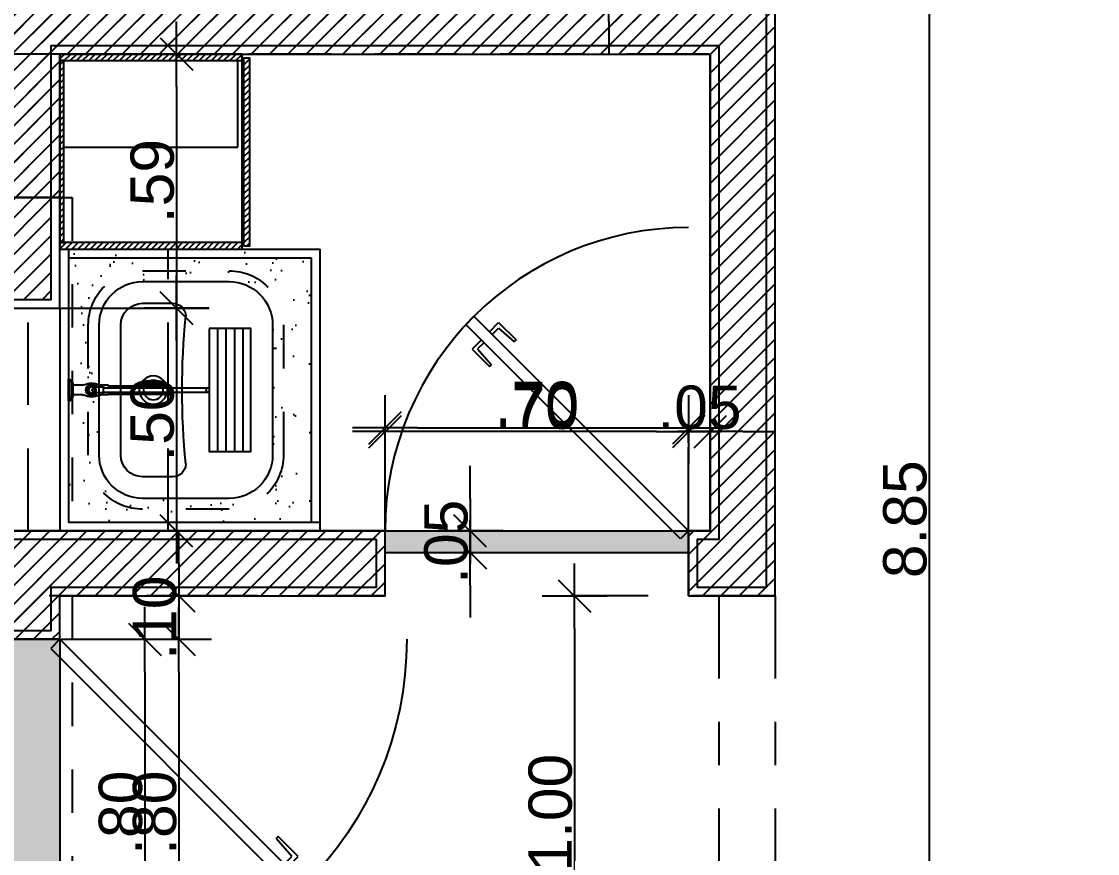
# Model space of a CAD drawing. Header units: millimetres. Extents: x 1999 to 2304, y 1614 to 1800.
# Drawn here: x 2036.395 to 2038.876, y 1632.665 to 1634.584 of the extents above; entities that cross this region are included whole.
import ezdxf

# ---------------------------------------------------------------- set-up
doc = ezdxf.new("R2010")
doc.units = ezdxf.units.MM
doc.header["$LTSCALE"] = 0.03
doc.header["$PDMODE"] = 34
for name, pattern in [('DASHDOT', [25.4, 12.7, -6.35, 0, -6.35]), ('HIDDEN', [9.525, 6.35, -3.175]), ('HIDDEN2', [0.1875, 0.125, -0.0625])]:
    doc.linetypes.add(name, pattern=pattern)
for name, color, linetype in [('BANCADAS', 5, 'Continuous'), ('Construir Tijolos', 160, 'Continuous'), ('COTA', 250, 'Continuous'), ('COTA Especificações', 250, 'Continuous'), ('Demolir', 193, 'HIDDEN2'), ('Especificações', 3, 'Continuous'), ('Esquadrias', 3, 'Continuous'), ('Layout', 6, 'Continuous'), ('LOUÇAS E METAIS', 5, 'Continuous'), ('Permanecer', 84, 'Continuous'), ('PL1', 1, 'Continuous'), ('PL250', 250, 'Continuous'), ('PL4', 4, 'Continuous'), ('Projeção', 250, 'HIDDEN')]:
    doc.layers.add(name, color=color, linetype=linetype)
doc.styles.get("Standard").update_dxf_attribs({"font": 'arial.ttf'})
doc.dimstyles.new('TICK01', dxfattribs={"dimscale": 0, "dimtxt": 2, "dimasz": 1.5, "dimexe": 0.18, "dimexo": 0.06, "dimgap": 0.09, "dimtad": 1, "dimzin": 4, "dimdsep": 46, "dimtxsty": 'Standard', "dimblk": 'TICK1', "dimcen": 0.09, "dimclrd": 256, "dimclre": 256, "dimclrt": 4, "dimaunit": 1, "dimadec": 0, "dimazin": 0, "dimtfac": 1, "dimtix": 1, "dimtmove": 2, "dimatfit": 3, "dimldrblk": 'TICK1', "dimfxl": 1, "dimtolj": 1, "dimtzin": 12, "dimarcsym": 0})
pattern_1 = [(45, (0, 0), (-0.02121320344, 0.02121320344), [])]
pattern_2 = [(45, (2036.695704, 1634.499123), (-0.00707107, 0.00707107), [])]
pattern_3 = [(0, (0, 0), (0, 6.985), [5.08, -1.905]), (90, (0, 0), (-6.985, 4e-16), [5.08, -1.905])]

# ---------------------------------------------------------------- blocks, each defined once
blk = doc.blocks.new('PORTA80D')
at = {"layer": 'Esquadrias'}
for p, q in [((-0.5869, 0.5445), (-0.5657, 0.5657)), ((-0.5657, 0.5657), (0, 0)), ((-0.5251, 0.5251), (-0.5008, 0.5494)), ((-0.5008, 0.5494), (-0.4548, 0.5034)), ((-0.0212, -0.0212), (-0.5869, 0.5445)), ((-0.518, 0.518), (-0.5012, 0.5348)), ((-0.5012, 0.5348), (-0.4594, 0.4987)), ((-0.5463, 0.5039), (-0.5706, 0.4796)), ((-0.5392, 0.4968), (-0.556, 0.48)), ((-0.4548, 0.5034), (-0.4594, 0.4987)), ((-0.5706, 0.4796), (-0.5246, 0.4336)), ((-0.556, 0.48), (-0.5199, 0.4382)), ((-0.5246, 0.4336), (-0.5199, 0.4382)), ((0, 0), (-0.0212, -0.0212))]:
    blk.add_line(p, q, dxfattribs=at)
at = {"layer": 'Esquadrias', "color": 250}
blk.add_arc((0, 0), 0.8, 90, 180, dxfattribs=at)
blk = doc.blocks.new('TANQUE TRAMONTINA')
at = {"layer": 'BANCADAS'}
for p, q in [((2221.1813, 1257.807), (2220.8813, 1257.807)), ((2220.8313, 1257.757), (2220.8313, 1257.687)), ((2221.2313, 1257.687), (2221.2313, 1257.757)), ((2220.8894, 1257.5841), (2221.1732, 1257.5841)), ((2220.8894, 1257.5646), (2221.1732, 1257.5646)), ((2220.8894, 1257.5451), (2221.1732, 1257.5451)), ((2220.8894, 1257.5256), (2221.1732, 1257.5256))]:
    blk.add_line(p, q, dxfattribs=at)
blk.add_lwpolyline([(2220.8813, 1257.457), (2221.1813, 1257.457, 0.414214), (2221.2813, 1257.557), (2221.2813, 1257.757, 0.414214), (2221.1813, 1257.857), (2220.8813, 1257.857, 0.414214), (2220.7813, 1257.757), (2220.7813, 1257.557, 0.414214)], format="xyb", close=True, dxfattribs=at)
blk.add_lwpolyline([(2220.8894, 1257.6035), (2221.1732, 1257.6035), (2221.1732, 1257.507), (2220.8894, 1257.507)], close=True, dxfattribs=at)
for radius in [0.0325, 0.0225]:
    blk.add_circle((2221.0313, 1257.732), radius, dxfattribs=at)
for centre, radius, start, end in [((2220.8813, 1257.757), 0.05, 90, 180), ((2221.1813, 1257.757), 0.05, 360, 90), ((2220.8613, 1257.687), 0.03, 180, 270), ((2221.2013, 1257.687), 0.03, 270, 360), ((2221.0313, 1255.9833), 1.6823, 84.2002, 95.7998)]:
    blk.add_arc(centre, radius, start, end, dxfattribs=at)
at = {"layer": 'Layout', "color": 250, "linetype": 'HIDDEN', "ltscale": 0.1}
blk.add_lwpolyline([(2220.8813, 1257.432), (2221.1813, 1257.432, 0.414214), (2221.3063, 1257.557), (2221.3063, 1257.757, 0.414214), (2221.1813, 1257.882), (2220.8813, 1257.882, 0.414214), (2220.7563, 1257.757), (2220.7563, 1257.557, 0.414214)], format="xyb", close=True, dxfattribs=at)
blk = doc.blocks.new('t')
at = {"layer": 'LOUÇAS E METAIS'}
for p, q in [((486.9, -47.3), (247.2, -47.3)), ((476.1, -42.5), (340.1, -42.5)), ((476.1, -41), (476.1, -47.3)), ((476.1, -41), (494, -41)), ((487.9, -45.3), (486.9, -45.3)), ((487.9, -45.3), (506.4, -45.3)), ((515.1, -52), (499.9, -36.8)), ((536.2, -41), (558.1, -41)), ((558.1, -36.5), (558.1, -67.5)), ((559.1, -35.5), (560.1, -35.5)), ((565.1, -27), (560.1, -34)), ((560.1, -70), (560.1, -34)), ((560.1, -70), (560.1, -34)), ((560.1, -70), (560.1, -34)), ((560.1, -69.3), (560.1, -34.8)), ((560.1, -35.5), (560.1, -68.5)), ((560.1, -36.2), (560.1, -67.9)), ((560.1, -66), (560.1, -38)), ((560.1, -61.8), (560.1, -42.3)), ((565.1, -77), (565.1, -27)), ((568.1, -27), (565.1, -27)), ((568.1, -77), (568.1, -27)), ((486.9, -56.8), (247.2, -56.8)), ((476.1, -61.5), (340.1, -61.5)), ((476.1, -56.8), (476.1, -63)), ((476.1, -63), (494, -63)), ((487.9, -58.8), (486.9, -58.8)), ((486.9, -58.8), (486.9, -58.8)), ((487.9, -58.8), (506.4, -58.8)), ((499.9, -67.3), (515.1, -52)), ((536.2, -63), (558.1, -63)), ((559.1, -68.5), (560.1, -68.5)), ((565.1, -77), (560.1, -70)), ((568.1, -77), (565.1, -77))]:
    blk.add_line(p, q, dxfattribs=at)
for radius in [11, 9.11, 7.11]:
    blk.add_circle((515.1, -52), radius, dxfattribs=at)
for centre, radius, start, end in [((340.1, -52), 12, 52.3415, 156.682), ((340.1, -52), 9.5, 90, 150), ((494, -31), 10, 270, 292.5105), ((515.1, -73.3), 37.3, 62.3826, 117.6174), ((515.1, -52), 13, 211.2807, 148.7193), ((536.2, -31), 10, 247.4895, 270), ((559.1, -36.5), 1, 90, 180), ((340.1, -52), 12, 203.318, 307.6585), ((340.1, -52), 9.5, 210, 270), ((494, -73), 10, 67.4895, 90), ((515.1, -30.8), 37.3, 242.3826, 297.6174), ((536.2, -73), 10, 90, 112.5105), ((559.1, -67.5), 1, 180, 270)]:
    blk.add_arc(centre, radius, start, end, dxfattribs=at)
blk.add_ellipse((247.2, -52), major_axis=(0, -4.75), ratio=0.866025, dxfattribs=at)
for major_axis, ratio, start_param, end_param in [((0, 6.75), 0.145907, 2.351393, 7.073385), ((0, -4.75), 0.103175, 0, 3.141593)]:
    blk.add_ellipse((486.9, -52), major_axis=major_axis, ratio=ratio, start_param=start_param, end_param=end_param, dxfattribs=at)
blk = doc.blocks.new('PORTA70E')
at = {"layer": 'Esquadrias'}
for p, q in [((-0.5135, 0.4764), (-0.495, 0.495)), ((-0.0186, -0.0186), (-0.5135, 0.4764)), ((-0.495, 0.495), (0, 0)), ((-0.4594, 0.4594), (-0.4382, 0.4807)), ((-0.4382, 0.4807), (-0.3979, 0.4404)), ((-0.4533, 0.4533), (-0.4385, 0.468)), ((-0.4385, 0.468), (-0.402, 0.4364)), ((-0.478, 0.4409), (-0.4993, 0.4196)), ((-0.4718, 0.4347), (-0.4865, 0.42)), ((-0.3979, 0.4404), (-0.402, 0.4364)), ((-0.4993, 0.4196), (-0.459, 0.3794)), ((-0.4865, 0.42), (-0.4549, 0.3834)), ((-0.459, 0.3794), (-0.4549, 0.3834)), ((0, 0), (-0.0186, -0.0186))]:
    blk.add_line(p, q, dxfattribs=at)
at = {"layer": 'Esquadrias', "color": 250}
blk.add_arc((0, 0), 0.7, 90, 180, dxfattribs=at)
blk = doc.blocks.new('TICK1')
for p, q in [((0, 1), (0, -1)), ((0.5, 0.5), (-0.5, -0.5)), ((-1, 0), (1, 0))]:
    blk.add_line(p, q)
blk = doc.blocks.new('*D228')
at = {"layer": 'COTA', "linetype": 'HIDDEN', "lineweight": -2}
for p, q in [((2038.1331, 1634.7624), (2038.1331, 1635.1502)), ((2039.3331, 1634.0164), (2039.3331, 1635.1502))]:
    blk.add_line(p, q, dxfattribs=at)
at = {"layer": 'COTA', "lineweight": -2}
blk.add_line((2038.2081, 1635.1412), (2039.2581, 1635.1412), dxfattribs=at)
at = {"layer": 'DEFPOINTS', "color": 0}
for p in [(2039.3331, 1635.1412), (2038.1331, 1634.7594), (2039.3331, 1634.0134)]:
    blk.add_point(p, dxfattribs=at)
at = {"layer": 'COTA', "lineweight": -2, "xscale": 0.07499999993790162, "yscale": 0.07499999993790162, "zscale": 0.07499999993790162, "rotation": 180}
blk.add_blockref('TICK1', (2038.1331, 1635.1412), dxfattribs=at)
at = {"layer": 'COTA', "lineweight": -2, "xscale": 0.07499999993790162, "yscale": 0.07499999993790162, "zscale": 0.07499999993790162}
blk.add_blockref('TICK1', (2039.3331, 1635.1412), dxfattribs=at)
at = {"layer": 'COTA', "color": 4, "insert": (2038.7331, 1635.1968), "char_height": 0.1, "attachment_point": 5}
blk.add_mtext('\\A1;1.20', dxfattribs=at)
blk = doc.blocks.new('*D277')
at = {"layer": 'COTA', "lineweight": -2}
for p, q in [((2035.5453, 1634.7344), (2035.5453, 1634.8094)), ((2035.5453, 1634.6594), (2035.5453, 1634.5094)), ((2035.5453, 1634.4344), (2035.5453, 1634.3594))]:
    blk.add_line(p, q, dxfattribs=at)
at = {"layer": 'COTA', "linetype": 'HIDDEN', "lineweight": -2}
for p, q in [((2038.0001, 1634.6594), (2035.5363, 1634.6594)), ((2037.9801, 1634.5094), (2035.5363, 1634.5094))]:
    blk.add_line(p, q, dxfattribs=at)
at = {"layer": 'DEFPOINTS', "color": 0}
for p in [(2038.0031, 1634.6594), (2035.5453, 1634.5094), (2037.9831, 1634.5094)]:
    blk.add_point(p, dxfattribs=at)
at = {"layer": 'COTA', "lineweight": -2, "xscale": 0.07499999993790162, "yscale": 0.07499999993790162, "zscale": 0.07499999993790162}
for p, rotation in [((2035.5453, 1634.6594), 270), ((2035.5453, 1634.5094), 90)]:
    blk.add_blockref('TICK1', p, dxfattribs=dict(at, rotation=rotation))
at = {"layer": 'COTA', "color": 4, "insert": (2035.4897, 1634.5844), "char_height": 0.1, "attachment_point": 5, "rotation": 90}
blk.add_mtext('\\A1;.15', dxfattribs=at)
blk = doc.blocks.new('*D278')
at = {"layer": 'COTA', "linetype": 'HIDDEN', "lineweight": -2}
for p, q in [((2037.9801, 1634.5094), (2035.5363, 1634.5094)), ((2037.2301, 1633.4094), (2035.5363, 1633.4094))]:
    blk.add_line(p, q, dxfattribs=at)
at = {"layer": 'COTA', "lineweight": -2}
blk.add_line((2035.5453, 1634.4344), (2035.5453, 1633.4844), dxfattribs=at)
at = {"layer": 'DEFPOINTS', "color": 0}
for p in [(2037.9831, 1634.5094), (2035.5453, 1633.4094), (2037.2331, 1633.4094)]:
    blk.add_point(p, dxfattribs=at)
at = {"layer": 'COTA', "lineweight": -2, "xscale": 0.07499999993790162, "yscale": 0.07499999993790162, "zscale": 0.07499999993790162}
for p, rotation in [((2035.5453, 1634.5094), 90), ((2035.5453, 1633.4094), 270)]:
    blk.add_blockref('TICK1', p, dxfattribs=dict(at, rotation=rotation))
at = {"layer": 'COTA', "color": 4, "insert": (2035.4897, 1633.9594), "char_height": 0.1, "attachment_point": 5, "rotation": 90}
blk.add_mtext('\\A1;1.10', dxfattribs=at)
blk = doc.blocks.new('*D279')
at = {"layer": 'COTA', "lineweight": -2}
for p, q in [((2035.5453, 1633.4844), (2035.5453, 1633.5594)), ((2035.5453, 1633.4094), (2035.5453, 1633.2594)), ((2035.5453, 1633.1844), (2035.5453, 1633.1094))]:
    blk.add_line(p, q, dxfattribs=at)
at = {"layer": 'COTA', "linetype": 'HIDDEN', "lineweight": -2}
for p, q in [((2037.2301, 1633.4094), (2035.5363, 1633.4094)), ((2037.2301, 1633.2594), (2035.5363, 1633.2594))]:
    blk.add_line(p, q, dxfattribs=at)
at = {"layer": 'DEFPOINTS', "color": 0}
for p in [(2037.2331, 1633.4094), (2035.5453, 1633.2594), (2037.2331, 1633.2594)]:
    blk.add_point(p, dxfattribs=at)
at = {"layer": 'COTA', "lineweight": -2, "xscale": 0.07499999993790162, "yscale": 0.07499999993790162, "zscale": 0.07499999993790162}
for p, rotation in [((2035.5453, 1633.4094), 270), ((2035.5453, 1633.2594), 90)]:
    blk.add_blockref('TICK1', p, dxfattribs=dict(at, rotation=rotation))
at = {"layer": 'COTA', "color": 4, "insert": (2035.4897, 1633.3344), "char_height": 0.1, "attachment_point": 5, "rotation": 90}
blk.add_mtext('\\A1;.15', dxfattribs=at)
blk = doc.blocks.new('*D280')
at = {"layer": 'COTA', "linetype": 'HIDDEN', "lineweight": -2}
for p, q in [((2037.2301, 1633.2594), (2035.5363, 1633.2594)), ((2038.1301, 1632.2594), (2035.5363, 1632.2594))]:
    blk.add_line(p, q, dxfattribs=at)
at = {"layer": 'COTA', "lineweight": -2}
blk.add_line((2035.5453, 1633.1844), (2035.5453, 1632.3344), dxfattribs=at)
at = {"layer": 'DEFPOINTS', "color": 0}
for p in [(2037.2331, 1633.2594), (2035.5453, 1632.2594), (2038.1331, 1632.2594)]:
    blk.add_point(p, dxfattribs=at)
at = {"layer": 'COTA', "lineweight": -2, "xscale": 0.07499999993790162, "yscale": 0.07499999993790162, "zscale": 0.07499999993790162}
for p, rotation in [((2035.5453, 1633.2594), 90), ((2035.5453, 1632.2594), 270)]:
    blk.add_blockref('TICK1', p, dxfattribs=dict(at, rotation=rotation))
at = {"layer": 'COTA', "color": 4, "insert": (2035.4897, 1632.7594), "char_height": 0.1, "attachment_point": 5, "rotation": 90}
blk.add_mtext('\\A1;1.00', dxfattribs=at)
blk = doc.blocks.new('*D311')
at = {"layer": 'COTA', "linetype": 'HIDDEN', "lineweight": -2}
for p, q in [((2039.1801, 1637.8634), (2038.479, 1637.8634)), ((2039.3301, 1629.0094), (2038.479, 1629.0094))]:
    blk.add_line(p, q, dxfattribs=at)
at = {"layer": 'COTA', "lineweight": -2}
blk.add_line((2038.488, 1637.7884), (2038.488, 1629.0844), dxfattribs=at)
at = {"layer": 'DEFPOINTS', "color": 0}
for p in [(2039.1831, 1637.8634), (2038.488, 1629.0094), (2039.3331, 1629.0094)]:
    blk.add_point(p, dxfattribs=at)
at = {"layer": 'COTA', "lineweight": -2, "xscale": 0.07499999993790162, "yscale": 0.07499999993790162, "zscale": 0.07499999993790162}
for p, rotation in [((2038.488, 1637.8634), 90), ((2038.488, 1629.0094), 270)]:
    blk.add_blockref('TICK1', p, dxfattribs=dict(at, rotation=rotation))
at = {"layer": 'COTA', "color": 4, "insert": (2038.4324, 1633.4364), "char_height": 0.1, "attachment_point": 5, "rotation": 90}
blk.add_mtext('\\A1;8.85', dxfattribs=at)
blk = doc.blocks.new('*D339')
at = {"layer": 'COTA', "lineweight": -2}
for p, q in [((2037.7488, 1634.8344), (2037.7488, 1634.9094)), ((2037.7488, 1634.6594), (2037.7488, 1634.7594)), ((2037.7488, 1634.5844), (2037.7488, 1634.5094))]:
    blk.add_line(p, q, dxfattribs=at)
at = {"layer": 'COTA', "linetype": 'HIDDEN', "lineweight": -2}
for p, q in [((2038.0001, 1634.7594), (2037.7398, 1634.7594)), ((2038.0001, 1634.6594), (2037.7398, 1634.6594))]:
    blk.add_line(p, q, dxfattribs=at)
at = {"layer": 'DEFPOINTS', "color": 0}
for p in [(2037.7488, 1634.7594), (2038.0031, 1634.7594), (2038.0031, 1634.6594)]:
    blk.add_point(p, dxfattribs=at)
at = {"layer": 'COTA', "lineweight": -2, "xscale": 0.07499999993790162, "yscale": 0.07499999993790162, "zscale": 0.07499999993790162}
for p, rotation in [((2037.7488, 1634.7594), 270), ((2037.7488, 1634.6594), 90)]:
    blk.add_blockref('TICK1', p, dxfattribs=dict(at, rotation=rotation))
at = {"layer": 'COTA', "color": 4, "insert": (2037.6933, 1634.7094), "char_height": 0.1, "attachment_point": 5, "rotation": 90}
blk.add_mtext('\\A1;.10', dxfattribs=at)
blk = doc.blocks.new('*D341')
at = {"layer": 'COTA', "linetype": 'HIDDEN', "lineweight": -2}
for p, q in [((2038.1301, 1633.2594), (2037.6611, 1633.2594)), ((2038.1301, 1632.2594), (2037.6611, 1632.2594))]:
    blk.add_line(p, q, dxfattribs=at)
at = {"layer": 'COTA', "lineweight": -2}
blk.add_line((2037.6701, 1633.1844), (2037.6701, 1632.3344), dxfattribs=at)
at = {"layer": 'DEFPOINTS', "color": 0}
for p in [(2038.1331, 1633.2594), (2037.6701, 1632.2594), (2038.1331, 1632.2594)]:
    blk.add_point(p, dxfattribs=at)
at = {"layer": 'COTA', "lineweight": -2, "xscale": 0.07499999993790162, "yscale": 0.07499999993790162, "zscale": 0.07499999993790162}
for p, rotation in [((2037.6701, 1633.2594), 90), ((2037.6701, 1632.2594), 270)]:
    blk.add_blockref('TICK1', p, dxfattribs=dict(at, rotation=rotation))
at = {"layer": 'COTA', "color": 4, "insert": (2037.6145, 1632.7594), "char_height": 0.1, "attachment_point": 5, "rotation": 90}
blk.add_mtext('\\A1;1.00', dxfattribs=at)
blk = doc.blocks.new('*D352')
at = {"layer": 'COTA', "linetype": 'HIDDEN', "lineweight": -2}
for p, q in [((2036.4861, 1634.5094), (2036.7611, 1634.5094)), ((2036.4861, 1633.9234), (2036.7611, 1633.9234))]:
    blk.add_line(p, q, dxfattribs=at)
at = {"layer": 'COTA', "lineweight": -2}
blk.add_line((2036.7521, 1634.4344), (2036.7521, 1633.9984), dxfattribs=at)
at = {"layer": 'DEFPOINTS', "color": 0}
for p in [(2036.4831, 1634.5094), (2036.4831, 1633.9234), (2036.7521, 1633.9234)]:
    blk.add_point(p, dxfattribs=at)
at = {"layer": 'COTA', "lineweight": -2, "xscale": 0.07499999993790162, "yscale": 0.07499999993790162, "zscale": 0.07499999993790162}
for p, rotation in [((2036.7521, 1634.5094), 90), ((2036.7521, 1633.9234), 270)]:
    blk.add_blockref('TICK1', p, dxfattribs=dict(at, rotation=rotation))
at = {"layer": 'COTA', "color": 4, "insert": (2036.6966, 1634.2164), "char_height": 0.1, "attachment_point": 5, "rotation": 90}
blk.add_mtext('\\A1;.59', dxfattribs=at)
blk = doc.blocks.new('*D353')
at = {"layer": 'COTA', "linetype": 'HIDDEN', "lineweight": -2}
for p, q in [((2036.4861, 1633.9234), (2036.7611, 1633.9234)), ((2036.4861, 1633.4094), (2036.7611, 1633.4094))]:
    blk.add_line(p, q, dxfattribs=at)
at = {"layer": 'COTA', "lineweight": -2}
blk.add_line((2036.7521, 1633.8484), (2036.7521, 1633.4844), dxfattribs=at)
at = {"layer": 'DEFPOINTS', "color": 0}
for p in [(2036.4831, 1633.9234), (2036.4831, 1633.4094), (2036.7521, 1633.4094)]:
    blk.add_point(p, dxfattribs=at)
at = {"layer": 'COTA', "lineweight": -2, "xscale": 0.07499999993790162, "yscale": 0.07499999993790162, "zscale": 0.07499999993790162}
for p, rotation in [((2036.7521, 1633.9234), 90), ((2036.7521, 1633.4094), 270)]:
    blk.add_blockref('TICK1', p, dxfattribs=dict(at, rotation=rotation))
at = {"layer": 'COTA', "color": 4, "insert": (2036.6966, 1633.6664), "char_height": 0.1, "attachment_point": 5, "rotation": 90}
blk.add_mtext('\\A1;.50', dxfattribs=at)
blk = doc.blocks.new('*D354')
at = {"layer": 'COTA', "lineweight": -2}
for p, q in [((2036.7576, 1633.3344), (2036.7576, 1633.4094)), ((2036.7576, 1633.2594), (2036.7576, 1633.1594)), ((2036.7576, 1633.0844), (2036.7576, 1633.0094))]:
    blk.add_line(p, q, dxfattribs=at)
at = {"layer": 'COTA', "linetype": 'HIDDEN', "lineweight": -2}
for p, q in [((2036.4861, 1633.2594), (2036.7666, 1633.2594)), ((2036.4861, 1633.1594), (2036.7666, 1633.1594))]:
    blk.add_line(p, q, dxfattribs=at)
at = {"layer": 'DEFPOINTS', "color": 0}
for p in [(2036.4831, 1633.2594), (2036.4831, 1633.1594), (2036.7576, 1633.1594)]:
    blk.add_point(p, dxfattribs=at)
at = {"layer": 'COTA', "lineweight": -2, "xscale": 0.07499999993790162, "yscale": 0.07499999993790162, "zscale": 0.07499999993790162}
for p, rotation in [((2036.7576, 1633.2594), 270), ((2036.7576, 1633.1594), 90)]:
    blk.add_blockref('TICK1', p, dxfattribs=dict(at, rotation=rotation))
at = {"layer": 'COTA', "color": 4, "insert": (2036.702, 1633.2094), "char_height": 0.1, "attachment_point": 5, "rotation": 90}
blk.add_mtext('\\A1;.10', dxfattribs=at)
blk = doc.blocks.new('*D355')
at = {"layer": 'COTA', "linetype": 'HIDDEN', "lineweight": -2}
for p, q in [((2036.4861, 1633.1594), (2036.7666, 1633.1594)), ((2036.4861, 1632.3594), (2036.7666, 1632.3594))]:
    blk.add_line(p, q, dxfattribs=at)
at = {"layer": 'COTA', "lineweight": -2}
blk.add_line((2036.7576, 1633.0844), (2036.7576, 1632.4344), dxfattribs=at)
at = {"layer": 'DEFPOINTS', "color": 0}
for p in [(2036.4831, 1633.1594), (2036.4831, 1632.3594), (2036.7576, 1632.3594)]:
    blk.add_point(p, dxfattribs=at)
at = {"layer": 'COTA', "lineweight": -2, "xscale": 0.07499999993790162, "yscale": 0.07499999993790162, "zscale": 0.07499999993790162}
for p, rotation in [((2036.7576, 1633.1594), 90), ((2036.7576, 1632.3594), 270)]:
    blk.add_blockref('TICK1', p, dxfattribs=dict(at, rotation=rotation))
at = {"layer": 'COTA', "color": 4, "insert": (2036.702, 1632.7594), "char_height": 0.1, "attachment_point": 5, "rotation": 90}
blk.add_mtext('\\A1;.80', dxfattribs=at)
blk = doc.blocks.new('*D364')
at = {"layer": 'COTA', "linetype": 'HIDDEN', "lineweight": -2}
for p, q in [((2037.9331, 1633.4124), (2037.9331, 1633.6475)), ((2037.9831, 1633.4124), (2037.9831, 1633.6475))]:
    blk.add_line(p, q, dxfattribs=at)
at = {"layer": 'COTA', "lineweight": -2}
for p, q in [((2037.8581, 1633.6385), (2037.7831, 1633.6385)), ((2037.9831, 1633.6385), (2037.9331, 1633.6385)), ((2038.0581, 1633.6385), (2038.1331, 1633.6385))]:
    blk.add_line(p, q, dxfattribs=at)
at = {"layer": 'DEFPOINTS', "color": 0}
for p in [(2037.9331, 1633.6385), (2037.9331, 1633.4094), (2037.9831, 1633.4094)]:
    blk.add_point(p, dxfattribs=at)
at = {"layer": 'COTA', "lineweight": -2, "xscale": 0.07499999993790162, "yscale": 0.07499999993790162, "zscale": 0.07499999993790162}
blk.add_blockref('TICK1', (2037.9331, 1633.6385), dxfattribs=at)
at = {"layer": 'COTA', "lineweight": -2, "xscale": 0.07499999993790162, "yscale": 0.07499999993790162, "zscale": 0.07499999993790162, "rotation": 180}
blk.add_blockref('TICK1', (2037.9831, 1633.6385), dxfattribs=at)
at = {"layer": 'COTA', "color": 4, "insert": (2037.9581, 1633.694), "char_height": 0.1, "attachment_point": 5}
blk.add_mtext('\\A1;.05', dxfattribs=at)
blk = doc.blocks.new('*D365')
at = {"layer": 'COTA', "linetype": 'HIDDEN', "lineweight": -2}
for p, q in [((2037.2331, 1633.4124), (2037.2331, 1633.6475)), ((2037.9331, 1633.4124), (2037.9331, 1633.6475))]:
    blk.add_line(p, q, dxfattribs=at)
at = {"layer": 'COTA', "lineweight": -2}
blk.add_line((2037.8581, 1633.6385), (2037.3081, 1633.6385), dxfattribs=at)
at = {"layer": 'DEFPOINTS', "color": 0}
for p in [(2037.2331, 1633.6385), (2037.2331, 1633.4094), (2037.9331, 1633.4094)]:
    blk.add_point(p, dxfattribs=at)
at = {"layer": 'COTA', "lineweight": -2, "xscale": 0.07499999993790162, "yscale": 0.07499999993790162, "zscale": 0.07499999993790162, "rotation": 180}
blk.add_blockref('TICK1', (2037.2331, 1633.6385), dxfattribs=at)
at = {"layer": 'COTA', "lineweight": -2, "xscale": 0.07499999993790162, "yscale": 0.07499999993790162, "zscale": 0.07499999993790162}
blk.add_blockref('TICK1', (2037.9331, 1633.6385), dxfattribs=at)
at = {"layer": 'COTA', "color": 4, "insert": (2037.5831, 1633.694), "char_height": 0.1, "attachment_point": 5}
blk.add_mtext('\\A1;.70', dxfattribs=at)
blk = doc.blocks.new('*D520')
at = {"layer": 'COTA Especificações', "linetype": 'HIDDEN', "lineweight": -2, "ltscale": 0.2}
for p, q in [((2037.2331, 1633.4124), (2037.2331, 1633.6563)), ((2037.9331, 1633.4124), (2037.9331, 1633.6563))]:
    blk.add_line(p, q, dxfattribs=at)
at = {"layer": 'COTA Especificações', "lineweight": -2, "ltscale": 0.2}
blk.add_line((2037.3081, 1633.6473), (2037.8581, 1633.6473), dxfattribs=at)
at = {"layer": 'DEFPOINTS', "color": 0, "ltscale": 0.2}
for p in [(2037.9331, 1633.6473), (2037.2331, 1633.4094), (2037.9331, 1633.4094)]:
    blk.add_point(p, dxfattribs=at)
at = {"layer": 'COTA Especificações', "lineweight": -2, "ltscale": 0.2, "xscale": 0.07499999993790162, "yscale": 0.07499999993790162, "zscale": 0.07499999993790162, "rotation": 180}
blk.add_blockref('TICK1', (2037.2331, 1633.6473), dxfattribs=at)
at = {"layer": 'COTA Especificações', "lineweight": -2, "ltscale": 0.2, "xscale": 0.07499999993790162, "yscale": 0.07499999993790162, "zscale": 0.07499999993790162}
blk.add_blockref('TICK1', (2037.9331, 1633.6473), dxfattribs=at)
at = {"layer": 'COTA Especificações', "color": 4, "ltscale": 0.2, "insert": (2037.5831, 1633.7029), "char_height": 0.1, "attachment_point": 5}
blk.add_mtext('\\A1;.70', dxfattribs=at)
blk = doc.blocks.new('*D521')
at = {"layer": 'COTA Especificações', "lineweight": -2, "ltscale": 0.2}
for p, q in [((2037.4295, 1633.4844), (2037.4295, 1633.5594)), ((2037.4295, 1633.4094), (2037.4295, 1633.3594)), ((2037.4295, 1633.2844), (2037.4295, 1633.2094))]:
    blk.add_line(p, q, dxfattribs=at)
at = {"layer": 'COTA Especificações', "linetype": 'HIDDEN', "lineweight": -2, "ltscale": 0.2}
for p, q in [((2037.2361, 1633.4094), (2037.4385, 1633.4094)), ((2037.2361, 1633.3594), (2037.4385, 1633.3594))]:
    blk.add_line(p, q, dxfattribs=at)
at = {"layer": 'DEFPOINTS', "color": 0, "ltscale": 0.2}
for p in [(2037.2331, 1633.4094), (2037.2331, 1633.3594), (2037.4295, 1633.3594)]:
    blk.add_point(p, dxfattribs=at)
at = {"layer": 'COTA Especificações', "lineweight": -2, "ltscale": 0.2, "xscale": 0.07499999993790162, "yscale": 0.07499999993790162, "zscale": 0.07499999993790162}
for p, rotation in [((2037.4295, 1633.4094), 270), ((2037.4295, 1633.3594), 90)]:
    blk.add_blockref('TICK1', p, dxfattribs=dict(at, rotation=rotation))
at = {"layer": 'COTA Especificações', "color": 4, "ltscale": 0.2, "insert": (2037.374, 1633.3844), "char_height": 0.1, "attachment_point": 5, "rotation": 90}
blk.add_mtext('\\A1;.05', dxfattribs=at)
blk = doc.blocks.new('*D527')
at = {"layer": 'COTA Especificações', "linetype": 'HIDDEN', "lineweight": -2, "ltscale": 0.2}
for p, q in [((2036.4861, 1633.1594), (2036.6879, 1633.1594)), ((2036.4861, 1632.3594), (2036.6879, 1632.3594))]:
    blk.add_line(p, q, dxfattribs=at)
at = {"layer": 'COTA Especificações', "lineweight": -2, "ltscale": 0.2}
blk.add_line((2036.6789, 1633.0844), (2036.6789, 1632.4344), dxfattribs=at)
at = {"layer": 'DEFPOINTS', "color": 0, "ltscale": 0.2}
for p in [(2036.4831, 1633.1594), (2036.4831, 1632.3594), (2036.6789, 1632.3594)]:
    blk.add_point(p, dxfattribs=at)
at = {"layer": 'COTA Especificações', "lineweight": -2, "ltscale": 0.2, "xscale": 0.07499999993790162, "yscale": 0.07499999993790162, "zscale": 0.07499999993790162}
for p, rotation in [((2036.6789, 1633.1594), 90), ((2036.6789, 1632.3594), 270)]:
    blk.add_blockref('TICK1', p, dxfattribs=dict(at, rotation=rotation))
at = {"layer": 'COTA Especificações', "color": 4, "ltscale": 0.2, "insert": (2036.6234, 1632.7594), "char_height": 0.1, "attachment_point": 5, "rotation": 90}
blk.add_mtext('\\A1;.80', dxfattribs=at)

msp = doc.modelspace()

# ---------------------------------------------------------------- hatches: boundary and pattern name
at = {"layer": 'BANCADAS'}
h = msp.add_hatch(dxfattribs=at)
h.set_pattern_fill('AR-SAND', color=251, scale=0.002, angle=270)
h.paths.add_polyline_path([(2037.0631, 1634.0394), (2036.7331, 1634.0394), (2036.7331, 1633.9844), (2036.8736, 1633.9844, -0.414214), (2036.9736, 1633.8844), (2036.9736, 1633.5844, -0.414214), (2036.8736, 1633.4844), (2036.7331, 1633.4844), (2036.7331, 1633.4294), (2037.0631, 1633.4294)])
h.paths.add_polyline_path([(2037.0831, 1634.0594), (2036.7331, 1634.0594), (2036.7331, 1634.0394), (2037.0631, 1634.0394)])
h.paths.add_polyline_path([(2036.7331, 1634.0394), (2036.5031, 1634.0394), (2036.5031, 1633.4294), (2036.7331, 1633.4294), (2036.7331, 1633.4844), (2036.6736, 1633.4844, -0.414214), (2036.5736, 1633.5844), (2036.5736, 1633.8844, -0.414214), (2036.6736, 1633.9844), (2036.7331, 1633.9844)])
h.paths.add_polyline_path([(2036.7331, 1634.0594), (2036.5031, 1634.0594), (2036.5031, 1634.0394), (2036.7331, 1634.0394)])
at = {"layer": 'Construir Tijolos'}
h = msp.add_hatch(dxfattribs=at)
h.set_pattern_fill('_USER', color=256, scale=0.03, angle=45, pattern_type=0)
h.set_pattern_definition(pattern_1)
h.paths.add_polyline_path([(2036.3061, 1638.7434), (2036.4831, 1638.7434), (2036.4831, 1641.8434), (2036.9581, 1641.8434), (2036.9581, 1641.9734), (2036.3061, 1641.9734)])
h.paths.add_polyline_path([(2036.4831, 1637.8634), (2038.0031, 1637.8634), (2038.0031, 1637.7114), (2038.1331, 1637.7114), (2038.1331, 1637.8634), (2038.2831, 1637.8634), (2038.2831, 1637.9934), (2036.4831, 1637.9934)])
h.paths.add_polyline_path([(2036.4831, 1638.1334), (2036.4831, 1638.2434), (2036.3061, 1638.2434), (2036.3061, 1637.9224), (2036.3311, 1637.9224), (2036.3311, 1638.1334)])
h.paths.add_polyline_path([(2043.2081, 1639.2434), (2041.7081, 1639.2434), (2041.7081, 1639.3934), (2041.5581, 1639.3934), (2041.5581, 1637.9934), (2039.1831, 1637.9934), (2039.1831, 1637.8634), (2039.3331, 1637.8634), (2039.3331, 1637.7934), (2039.4831, 1637.7934), (2039.4831, 1637.8434), (2041.7581, 1637.8434), (2041.7581, 1637.9934), (2041.7081, 1637.9934), (2041.7081, 1639.0934), (2043.2081, 1639.0934)])
h.paths.add_polyline_path([(2043.3101, 1637.8434), (2042.3581, 1637.8434), (2042.3581, 1637.9934), (2043.2081, 1637.9934), (2043.2081, 1638.8534), (2043.3101, 1638.8534)])
h.paths.add_polyline_path([(2039.4631, 1634.0134), (2039.3331, 1634.0134), (2039.3331, 1636.9934), (2039.4831, 1636.9934), (2039.4831, 1635.5634), (2043.3101, 1635.5634), (2043.3101, 1635.4134), (2039.4631, 1635.4134)])
h.paths.add_polyline_path([(2038.0031, 1636.7114), (2038.1331, 1636.7114), (2038.1331, 1635.6594), (2038.0031, 1635.6594)])
h.paths.add_polyline_path([(2037.9331, 1633.2594), (2038.1331, 1633.2594), (2038.1331, 1634.7594), (2038.0031, 1634.7594), (2038.0031, 1634.6594), (2036.4831, 1634.6594), (2036.4831, 1634.7784), (2036.3061, 1634.7784), (2036.3061, 1634.1784), (2036.4831, 1634.1784), (2036.4831, 1634.5094), (2037.9831, 1634.5094), (2037.9831, 1633.4094), (2037.9331, 1633.4094)])
h.paths.add_polyline_path([(2036.3061, 1633.1594), (2036.4831, 1633.1594), (2036.4831, 1633.2594), (2037.2331, 1633.2594), (2037.2331, 1633.4094), (2036.3061, 1633.4094)])
h.paths.add_polyline_path([(2036.4831, 1632.1094), (2037.9831, 1632.1094), (2037.9831, 1631.6594), (2038.1331, 1631.6594), (2038.1331, 1632.2594), (2036.4831, 1632.2594), (2036.4831, 1632.3594), (2036.3061, 1632.3594), (2036.3061, 1631.8094), (2036.4831, 1631.8094)])
h.paths.add_polyline_path([(2036.3061, 1630.2714), (2036.3061, 1630.9574), (2036.4831, 1630.9574), (2036.4831, 1631.0094), (2037.9831, 1631.0094), (2037.9831, 1631.0594), (2038.1331, 1631.0594), (2038.1331, 1630.7594), (2037.9831, 1630.7594), (2037.9831, 1630.8594), (2036.4831, 1630.8594), (2036.4831, 1630.2714)])
h.paths.add_polyline_path([(2039.3331, 1631.9834), (2039.4631, 1631.9834), (2039.4631, 1630.4369), (2039.3331, 1630.4369)])
h.paths.add_polyline_path([(2043.3101, 1633.0634), (2043.3101, 1632.3104), (2043.2901, 1632.3104), (2043.2901, 1632.9134), (2042.1901, 1632.9134), (2042.1901, 1631.4134), (2042.2401, 1631.4134), (2042.2401, 1631.2634), (2042.0401, 1631.2634), (2042.0401, 1632.9334), (2039.4631, 1632.9334), (2039.4631, 1632.8834), (2039.3331, 1632.8834), (2039.3331, 1633.1134), (2039.4631, 1633.1134), (2039.4631, 1633.0634)])
h.paths.add_polyline_path([(2043.3101, 1631.2634), (2042.8401, 1631.2634), (2042.8401, 1631.4134), (2043.2901, 1631.4134), (2043.2901, 1632.3104), (2043.3101, 1632.3104)], flags=17)
h.paths.add_polyline_path([(2043.3101, 1629.0094), (2039.3331, 1629.0094), (2039.3331, 1629.4369), (2039.4631, 1629.4369), (2039.4631, 1629.1394), (2043.3101, 1629.1394)])
h.paths.add_polyline_path([(2036.4831, 1629.0094), (2038.1331, 1629.0094), (2038.1331, 1629.9594), (2037.9831, 1629.9594), (2037.9831, 1629.1594), (2036.4831, 1629.1594)])
h.paths.add_polyline_path([(2036.3061, 1626.7324), (2036.4831, 1626.7324), (2036.4831, 1627.7194), (2036.3061, 1627.7194)])
h.paths.add_polyline_path([(2036.1726, 1625.4814), (2036.1726, 1625.3814), (2038.4331, 1625.3814), (2038.4331, 1625.8094), (2037.2061, 1625.8094), (2037.2061, 1625.4814)])
h.paths.add_polyline_path([(2042.2891, 1625.4814), (2040.9331, 1625.4814), (2040.9331, 1625.8094), (2043.3101, 1625.8094), (2043.3101, 1625.7814), (2042.2891, 1625.7814)])
h.paths.add_polyline_path([(2042.8881, 1641.9734), (2042.8881, 1643.0934), (2043.2081, 1643.0934), (2043.2081, 1641.9734)])
h.paths.add_polyline_path([(2042.3366, 1641.8234), (2042.3366, 1641.9734), (2042.7581, 1641.9734), (2042.7581, 1643.2234), (2043.3581, 1643.2234), (2043.3581, 1641.8564), (2043.4431, 1641.8564), (2043.4431, 1641.7264), (2043.2081, 1641.7264), (2043.2081, 1641.8234)])
at = {"layer": 'Especificações', "ltscale": 100}
h = msp.add_hatch(color=9, dxfattribs=at)
h.dxf.hatch_style = 1
h.paths.add_polyline_path([(2039.4631, 1632.8834), (2039.3331, 1632.8834), (2039.3331, 1631.9834), (2039.4631, 1631.9834)])
h.paths.add_polyline_path([(2039.4631, 1634.0134), (2039.3331, 1634.0134), (2039.3331, 1633.1134), (2039.4631, 1633.1134)])
h.paths.add_polyline_path([(2037.9331, 1633.4094), (2037.2331, 1633.4094), (2037.2331, 1633.3594), (2037.9331, 1633.3594)])
h.paths.add_polyline_path([(2042.8401, 1631.4134), (2042.2401, 1631.4134), (2042.2401, 1631.3634), (2042.8401, 1631.3634)])
at = {"layer": 'Especificações'}
h = msp.add_hatch(dxfattribs=at)
h.set_pattern_fill('ANGLE', color=9)
h.set_pattern_definition(pattern_3)
h.paths.add_polyline_path([(2037.9331, 1633.4094), (2037.2331, 1633.4094), (2037.2331, 1633.3594), (2037.9331, 1633.3594)])
h = msp.add_hatch(dxfattribs=at)
h.set_pattern_fill('ANGLE', color=9)
h.set_pattern_definition(pattern_3)
h.paths.add_polyline_path([(2036.4831, 1633.1594), (2036.3061, 1633.1594), (2036.3061, 1632.3594), (2036.4831, 1632.3594)])
at = {"layer": 'Especificações', "ltscale": 100}
h = msp.add_hatch(color=9, dxfattribs=at)
h.dxf.hatch_style = 1
h.paths.add_polyline_path([(2036.4831, 1633.1594), (2036.3061, 1633.1594), (2036.3061, 1632.3594), (2036.4831, 1632.3594)])
at = {"layer": 'Layout', "ltscale": 5}
h = msp.add_hatch(dxfattribs=at)
h.set_pattern_fill('_USER', color=252, scale=0.01, angle=45, pattern_type=0)
h.set_pattern_definition(pattern_2)
h.paths.add_polyline_path([(2036.9031, 1634.5094), (2036.4831, 1634.5094), (2036.4831, 1634.4944), (2036.9031, 1634.4944)])
h = msp.add_hatch(dxfattribs=at)
h.set_pattern_fill('_USER', color=252, scale=0.01, angle=45, pattern_type=0)
h.set_pattern_definition(pattern_2)
h.paths.add_polyline_path([(2036.4921, 1634.4944), (2036.4831, 1634.4944), (2036.4831, 1634.0744), (2036.4921, 1634.0744)])
h.paths.add_polyline_path([(2036.9031, 1634.0744), (2036.4831, 1634.0744), (2036.4831, 1634.0594), (2036.9031, 1634.0594)])
h = msp.add_hatch(dxfattribs=at)
h.set_pattern_fill('_USER', color=252, scale=0.01, angle=45, pattern_type=0)
h.set_pattern_definition([(45, (2036.695704, 1634.499123), (-0.00707107, 0.00707107), [])])
h.paths.add_polyline_path([(2036.9209, 1634.4998), (2036.9069, 1634.4998), (2036.9069, 1634.0669), (2036.9209, 1634.0669)])
at = {"layer": 'PL1'}
h = msp.add_hatch(dxfattribs=at)
h.set_pattern_fill('_USER', color=251, scale=0.03, angle=45, pattern_type=0)
h.set_pattern_definition(pattern_1)
h.paths.add_polyline_path([(2036.4631, 1635.9414), (2036.3261, 1635.9414), (2036.3261, 1634.1074), (2036.0426, 1634.1074), (2036.0426, 1633.9434), (2036.4631, 1633.9434), (2036.4631, 1634.5294), (2038.0031, 1634.5294), (2038.0031, 1633.3894), (2037.9531, 1633.3894), (2037.9531, 1633.2794), (2038.1131, 1633.2794), (2038.1131, 1634.7394), (2038.0231, 1634.7394), (2038.0231, 1634.6394), (2036.4631, 1634.6394)])
h = msp.add_hatch(dxfattribs=at)
h.set_pattern_fill('_USER', color=251, scale=0.03, angle=45, pattern_type=0)
h.set_pattern_definition(pattern_1)
h.paths.add_polyline_path([(2036.4631, 1633.2794), (2037.2131, 1633.2794), (2037.2131, 1633.3894), (2036.3261, 1633.3894), (2036.3261, 1633.1794), (2036.4631, 1633.1794)])

# ---------------------------------------------------------------- linework, layer by layer
at = {"layer": 'BANCADAS', "color": 5}
for p, q in [((2036.5031, 1634.0594), (2037.0831, 1634.0594)), ((2037.0831, 1633.4294), (2037.0831, 1634.0594)), ((2037.0831, 1633.4094), (2037.0831, 1633.4294))]:
    msp.add_line(p, q, dxfattribs=at)
at = {"layer": 'BANCADAS', "color": 250}
for p in [(2036.5031, 1634.0394), (2037.0631, 1633.4294)]:
    msp.add_line(p, (2037.0631, 1634.0394), dxfattribs=at)
at = {"layer": 'BANCADAS', "color": 5}
msp.add_lwpolyline([(2036.5031, 1634.0594), (2036.5031, 1633.4294), (2037.0831, 1633.4294)], dxfattribs=at)
at = {"layer": 'Construir Tijolos'}
msp.add_lwpolyline([(2037.9331, 1633.2594), (2038.1331, 1633.2594), (2038.1331, 1634.7594), (2038.0031, 1634.7594), (2038.0031, 1634.6594), (2036.4831, 1634.6594), (2036.4831, 1634.7784), (2036.3061, 1634.7784), (2036.3061, 1634.1784), (2036.3061, 1634.1784), (2036.4831, 1634.1784), (2036.4831, 1634.5094), (2037.9831, 1634.5094), (2037.9831, 1633.4094), (2037.9331, 1633.4094)], close=True, dxfattribs=at)
msp.add_lwpolyline([(2036.3061, 1633.1594), (2036.4831, 1633.1594), (2036.4831, 1633.2594), (2037.2331, 1633.2594), (2037.2331, 1633.4094), (2036.3061, 1633.4094), (2036.3061, 1633.1594)], dxfattribs=at)
at = {"layer": 'Demolir', "linetype": 'HIDDEN', "ltscale": 0.3}
for points in [[(2036.4831, 1634.1784), (2036.5111, 1634.1784), (2036.5111, 1633.4094)], [(2036.5111, 1633.2594), (2036.5111, 1632.3104), (2038.8291, 1632.3104), (2038.8291, 1632.1604), (2038.1331, 1632.1604)]]:
    msp.add_lwpolyline(points, dxfattribs=at)
at = {"layer": 'Especificações', "color": 251}
for p, q in [((2037.2331, 1633.3594), (2037.9331, 1633.3594)), ((2036.4831, 1633.1594), (2036.4831, 1632.3594))]:
    msp.add_line(p, q, dxfattribs=at)
at = {"layer": 'Esquadrias', "linetype": 'HIDDEN'}
msp.add_line((2036.4096, 1633.4094), (2036.4096, 1633.9234), dxfattribs=at)
at = {"layer": 'Layout', "color": 4, "ltscale": 5}
for p, q in [((2036.8931, 1634.2944), (2036.8931, 1634.4944)), ((2036.4921, 1634.2944), (2036.8931, 1634.2944))]:
    msp.add_line(p, q, dxfattribs=at)
at = {"layer": 'Layout', "ltscale": 5}
msp.add_line((2036.9031, 1634.0739), (2036.9031, 1634.4944), dxfattribs=at)
at = {"layer": 'Layout', "linetype": 'HIDDEN'}
msp.add_line((2036.7331, 1633.4094), (2036.7331, 1634.0594), dxfattribs=at)
at = {"layer": 'Layout', "color": 3, "ltscale": 5}
for points in [[(2036.4831, 1634.4944), (2036.9031, 1634.4944), (2036.9031, 1634.5094), (2036.4831, 1634.5094)], [(2036.4831, 1634.0744), (2036.4921, 1634.0744), (2036.4921, 1634.4944), (2036.4831, 1634.4944)], [(2036.9069, 1634.0669), (2036.9209, 1634.0669), (2036.9209, 1634.4998), (2036.9069, 1634.4998)], [(2036.4831, 1634.0594), (2036.9031, 1634.0594), (2036.9031, 1634.0744), (2036.4831, 1634.0744)]]:
    msp.add_lwpolyline(points, close=True, dxfattribs=at)
at = {"layer": 'Permanecer'}
msp.add_lwpolyline([(2036.0226, 1634.1274), (2036.0226, 1633.9234), (2036.4831, 1633.9234), (2036.4831, 1634.1705), (2036.4831, 1634.1784), (2036.3061, 1634.1784), (2036.3061, 1634.1274)], close=True, dxfattribs=at)
at = {"layer": 'PL1'}
for p, q in [((2038.1331, 1633.2594), (2038.1331, 1634.7594)), ((2036.4831, 1633.9234), (2036.4831, 1634.5094)), ((2036.4831, 1634.5094), (2037.9831, 1634.5094)), ((2037.9831, 1633.4094), (2037.9831, 1634.5094)), ((2036.0226, 1633.9234), (2036.4831, 1633.9234)), ((2036.3061, 1633.4094), (2037.2331, 1633.4094)), ((2037.2331, 1633.2594), (2037.2331, 1633.4094)), ((2037.9331, 1633.2594), (2037.9331, 1633.4094)), ((2037.9331, 1633.4094), (2037.9831, 1633.4094)), ((2036.4831, 1633.2594), (2037.2331, 1633.2594)), ((2036.4831, 1633.1594), (2036.4831, 1633.2594)), ((2037.9331, 1633.2594), (2038.1331, 1633.2594)), ((2036.4831, 1633.1594), (2036.3061, 1633.1594))]:
    msp.add_line(p, q, dxfattribs=at)
at = {"layer": 'PL1', "color": 6}
for points in [[(2036.4631, 1635.9414), (2036.3261, 1635.9414), (2036.3261, 1634.1074), (2036.0426, 1634.1074), (2036.0426, 1633.9434), (2036.4631, 1633.9434), (2036.4631, 1634.5294), (2038.0031, 1634.5294), (2038.0031, 1633.3894), (2037.9531, 1633.3894), (2037.9531, 1633.2794), (2038.1131, 1633.2794), (2038.1131, 1634.7394), (2038.0231, 1634.7394), (2038.0231, 1634.6394), (2036.4631, 1634.6394)], [(2037.2131, 1633.3894), (2036.3261, 1633.3894), (2036.3261, 1633.1794), (2036.4631, 1633.1794), (2036.4631, 1633.2794), (2037.2131, 1633.2794)]]:
    msp.add_lwpolyline(points, close=True, dxfattribs=at)
at = {"layer": 'PL250'}
msp.add_line((2037.2331, 1633.4094), (2037.9331, 1633.4094), dxfattribs=at)
at = {"layer": 'PL4'}
msp.add_line((2036.4831, 1633.9234), (2036.4831, 1633.4094), dxfattribs=at)
at = {"layer": 'Projeção', "linetype": 'DASHDOT', "ltscale": 0.5}
for p, q in [((2038.0031, 1633.2594), (2038.0031, 1632.2594)), ((2038.1331, 1633.2594), (2038.1331, 1632.2594))]:
    msp.add_line(p, q, dxfattribs=at)

# ---------------------------------------------------------------- block references
at = {"xscale": -1, "rotation": 270}
msp.add_blockref('PORTA80D', (2036.4831, 1633.1594), dxfattribs=at)
at = {"layer": 'Esquadrias'}
msp.add_blockref('PORTA70E', (2037.9331, 1633.4094), dxfattribs=at)
at = {"layer": 'LOUÇAS E METAIS', "xscale": -1, "rotation": 90}
msp.add_blockref('TANQUE TRAMONTINA', (3294.4306, 3854.7657), dxfattribs=at)
at = {"layer": 'LOUÇAS E METAIS', "xscale": -0.0009999999999763531, "yscale": 0.0009999999999763531, "zscale": 0.0009999999999763531}
msp.add_blockref('t', (2037.0712, 1633.7864), dxfattribs=at)

# ---------------------------------------------------------------- dimensions: what is measured, and where the dimension line sits
at = {"layer": 'COTA'}
for base, p1, p2, picture, middle in [((2038.488, 1629.0094), (2039.1831, 1637.8634), (2039.3331, 1629.0094), '*D311', (2038.4324, 1633.4364)), ((2037.7488, 1634.7594), (2038.0031, 1634.6594), (2038.0031, 1634.7594), '*D339', (2037.6933, 1634.7094)), ((2035.5453, 1634.5094), (2038.0031, 1634.6594), (2037.9831, 1634.5094), '*D277', (2035.4897, 1634.5844)), ((2035.5453, 1633.4094), (2037.9831, 1634.5094), (2037.2331, 1633.4094), '*D278', (2035.4897, 1633.9594)), ((2036.7521, 1633.9234), (2036.4831, 1634.5094), (2036.4831, 1633.9234), '*D352', (2036.6966, 1634.2164)), ((2035.5453, 1633.2594), (2037.2331, 1633.4094), (2037.2331, 1633.2594), '*D279', (2035.4897, 1633.3344)), ((2036.7576, 1633.1594), (2036.4831, 1633.2594), (2036.4831, 1633.1594), '*D354', (2036.702, 1633.2094)), ((2035.5453, 1632.2594), (2037.2331, 1633.2594), (2038.1331, 1632.2594), '*D280', (2035.4897, 1632.7594)), ((2037.6701, 1632.2594), (2038.1331, 1633.2594), (2038.1331, 1632.2594), '*D341', (2037.6145, 1632.7594)), ((2036.7576, 1632.3594), (2036.4831, 1633.1594), (2036.4831, 1632.3594), '*D355', (2036.702, 1632.7594))]:
    dim = msp.add_linear_dim(base=base, p1=p1, p2=p2, angle=90, dimstyle='TICK01', override={"dimscale": 0.05}, dxfattribs=at)
    dim.commit()
    dim.dimension.update_dxf_attribs({"geometry": picture, "text_midpoint": middle})
for base, p1, p2, picture, middle in [((2039.3331, 1635.1412), (2038.1331, 1634.7594), (2039.3331, 1634.0134), '*D228', (2038.7331, 1635.1968)), ((2037.2331, 1633.6385), (2037.9331, 1633.4094), (2037.2331, 1633.4094), '*D365', (2037.5831, 1633.694)), ((2037.9331, 1633.6385), (2037.9831, 1633.4094), (2037.9331, 1633.4094), '*D364', (2037.9581, 1633.694))]:
    dim = msp.add_linear_dim(base=base, p1=p1, p2=p2, dimstyle='TICK01', override={"dimscale": 0.05}, dxfattribs=at)
    dim.commit()
    dim.dimension.update_dxf_attribs({"geometry": picture, "text_midpoint": middle})
dim = msp.add_linear_dim(base=(2036.7521, 1633.4094), p1=(2036.4831, 1633.9234), p2=(2036.4831, 1633.4094), angle=90, text='.50', dimstyle='TICK01', override={"dimscale": 0.05}, dxfattribs=at)
dim.commit()
dim.dimension.update_dxf_attribs({"geometry": '*D353', "text_midpoint": (2036.6966, 1633.6664)})
at = {"layer": 'COTA Especificações', "color": 251, "ltscale": 0.2}
dim = msp.add_linear_dim(base=(2037.9331, 1633.6473), p1=(2037.2331, 1633.4094), p2=(2037.9331, 1633.4094), dimstyle='TICK01', override={"dimscale": 0.05}, dxfattribs=at)
dim.commit()
dim.dimension.update_dxf_attribs({"geometry": '*D520', "text_midpoint": (2037.5831, 1633.7029)})
for base, p1, p2, picture, middle in [((2037.4295, 1633.3594), (2037.2331, 1633.4094), (2037.2331, 1633.3594), '*D521', (2037.374, 1633.3844)), ((2036.6789, 1632.3594), (2036.4831, 1633.1594), (2036.4831, 1632.3594), '*D527', (2036.6234, 1632.7594))]:
    dim = msp.add_linear_dim(base=base, p1=p1, p2=p2, angle=90, dimstyle='TICK01', override={"dimscale": 0.05}, dxfattribs=at)
    dim.commit()
    dim.dimension.update_dxf_attribs({"geometry": picture, "text_midpoint": middle})

doc.saveas('drawing.dxf')
